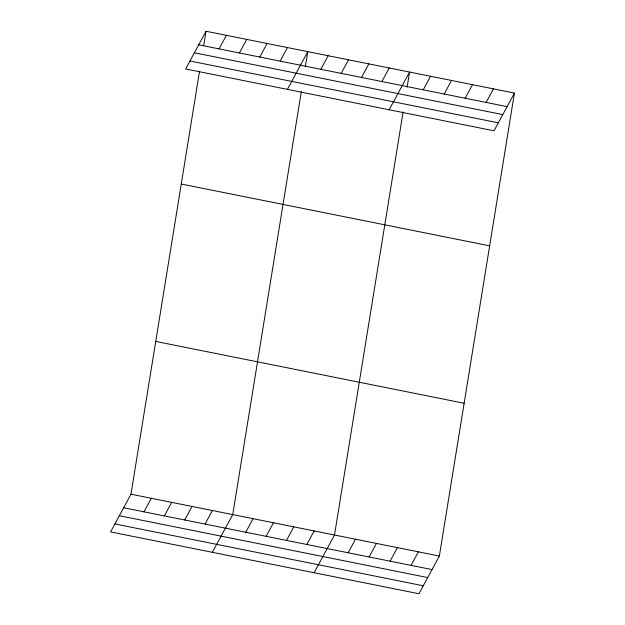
<?xml version="1.0" encoding="UTF-8"?>
<svg xmlns="http://www.w3.org/2000/svg" width="625" height="625" viewBox="0 0 625 625"><rect width="100%" height="100%" fill="white"/><g stroke="black" fill="none" stroke-linecap="round" stroke-linejoin="round"><path stroke-width="0.94" d="M514.422 93.078L494.031 130.797L185.633 68.969L206.031 31.25L514.422 93.078L439.367 556.031L418.969 593.75L110.578 531.922L130.969 494.203L199.57 71.102M203.727 45.484L206.031 31.25M301.344 91.508L232.742 514.602L212.344 552.328M305.344 66.836L307.805 51.656L287.406 89.375M403.109 111.906L334.508 535.008L314.117 572.727M407.109 87.242L409.57 72.055L389.172 109.781M219.055 48.891L226.383 35.328M239.406 52.969L246.742 39.414M259.766 57.047L267.094 43.492M280.117 61.133L287.445 47.57M320.828 69.289L328.156 55.734M341.18 73.375L348.508 59.812M361.531 77.453L368.867 63.898M143.992 511.836L151.328 498.281M381.891 81.531L389.219 67.977M164.352 515.922L171.68 502.359M184.703 520L192.031 506.445M423.211 89.82L430.539 76.258M205.055 524.078L212.383 510.523M444.18 94.023L451.516 80.461M465.156 98.227L472.484 84.672M245.766 532.242L253.094 518.688M486.125 102.43L493.453 88.875M266.117 536.32L273.445 522.766M286.469 540.406L293.805 526.844M306.828 544.484L314.156 530.93M348.148 552.766L355.484 539.211M369.125 556.977L376.453 543.414M390.094 561.18L397.422 547.617M411.062 565.383L418.391 551.82M198.703 44.805L507.094 106.633M194.391 52.781L502.781 114.609M189.945 61L498.344 122.828M181.266 184.023L489.656 245.852M155.742 341.43L464.133 403.258M130.969 494.203L439.367 556.031M123.641 507.758L432.031 569.586M119.328 515.734L427.719 577.562M114.883 523.945L423.281 585.773"/></g></svg>
